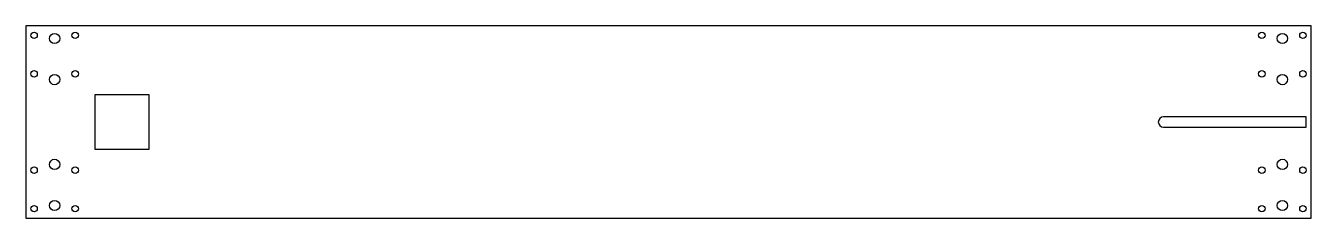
# Model space of a CAD drawing. Header units: millimetres. Extents: x 0 to 1000, y 0 to 150.
import ezdxf

# ---------------------------------------------------------------- set-up
doc = ezdxf.new("R2010")
doc.units = ezdxf.units.MM

msp = doc.modelspace()

# ---------------------------------------------------------------- linework, layer by layer
for points in [[(0, 0), (1000, 0), (1000, 150), (0, 150)], [(53.8, 53.8), (96.1, 53.8), (96.1, 96.1), (53.8, 96.1)]]:
    msp.add_lwpolyline(points, close=True)
msp.add_lwpolyline([(885, 71), (996, 71), (996, 79), (885, 79, 0.41421), (881, 75), (881, 75, 0.41421)], format="xyb", close=True)
for centre, radius in [((6.5, 142.5), 2.5), ((22.5, 140), 4), ((38.5, 142.5), 2.5), ((961.5, 142.5), 2.5), ((977.5, 140), 4), ((993.5, 142.5), 2.5), ((6.5, 112.5), 2.5), ((22.5, 108), 4), ((38.5, 112.5), 2.5), ((961.5, 112.5), 2.5), ((977.5, 108), 4), ((993.5, 112.5), 2.5), ((6.5, 37.5), 2.5), ((22.5, 42), 4), ((38.5, 37.5), 2.5), ((961.5, 37.5), 2.5), ((977.5, 42), 4), ((993.5, 37.5), 2.5), ((6.5, 7.5), 2.5), ((22.5, 10), 4), ((38.5, 7.5), 2.5), ((961.5, 7.5), 2.5), ((977.5, 10), 4), ((993.5, 7.5), 2.5)]:
    msp.add_circle(centre, radius)

doc.saveas('drawing.dxf')
